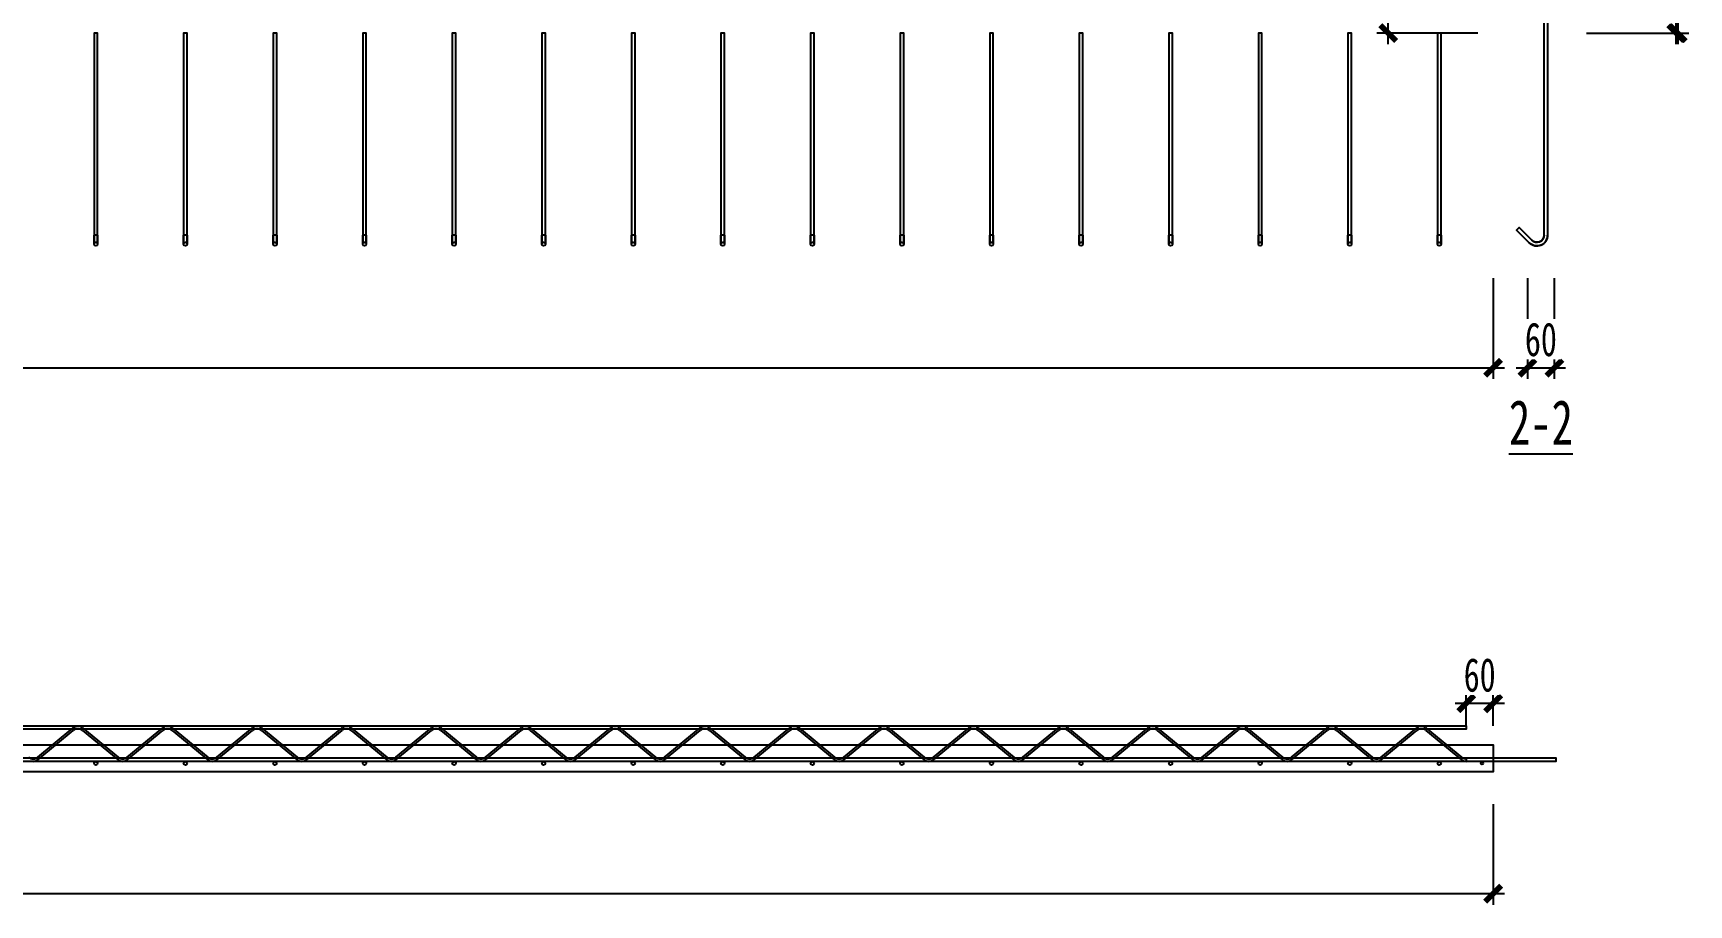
# Model space of a CAD drawing. Extents: x -524 to 129100, y -10500 to 1.
# Drawn here: x 50233 to 53930, y -5326 to -3380 of the extents above; entities that cross this region are included whole.
import ezdxf

# ---------------------------------------------------------------- set-up
doc = ezdxf.new("R2010")
doc.units = 0
doc.header["$LTSCALE"] = 250
doc.linetypes.add('BeePC_CENTER', pattern=[2, 1.25, -0.25, 0.25, -0.25])
doc.layers.get('0').update_dxf_attribs({"linetype": 'CONTINUOUS'})
doc.layers.get('Defpoints').update_dxf_attribs({"linetype": 'CONTINUOUS'})
for name, color, linetype in [('BeePC-CCBZ', 110, 'CONTINUOUS'), ('BeePC-GJ-LEVEL', 141, 'CONTINUOUS'), ('BeePC-GJ-Truss', 185, 'CONTINUOUS'), ('BeePC-TONG-ZT', 50, 'CONTINUOUS')]:
    doc.layers.add(name, color=color, linetype=linetype)
doc.styles.add('BeePC_Dim', font='simfang.ttf', dxfattribs={"width": 0.7})
doc.styles.add('BeePC_Text', font='simfang.ttf', dxfattribs={"width": 0.7})
doc.dimstyles.new('BeePC_DIM_25_25', dxfattribs={"dimtxt": 75, "dimasz": 25, "dimexe": 25, "dimexo": 0, "dimgap": 25, "dimtad": 1, "dimdec": 0, "dimzin": 0, "dimdsep": 46, "dimtxsty": 'BeePC_Dim', "dimblk": 'ARCHTICK', "dimcen": 0, "dimdle": 25, "dimclrt": 7, "dimadec": 0, "dimazin": 0, "dimtfac": 1, "dimtdec": 0, "dimtix": 1, "dimtmove": 2, "dimatfit": 3, "dimfxl": 250, "dimfxlon": 1, "dimtfill": 1, "dimtolj": 1, "dimtzin": 0, "dimarcsym": 0})

# ---------------------------------------------------------------- blocks, each defined once
blk = doc.blocks.new('_ArchTick')
at = {"color": 0, "linetype": 'ByBlock', "const_width": 0.5}
blk.add_lwpolyline([(-0.71, -0.71), (0.71, 0.71)], dxfattribs=at)
blk = doc.blocks.new('*D118')
at = {"layer": 'BeePC-CCBZ', "color": 0, "lineweight": -2, "transparency": 16777216}
for p, q in [((45872.3, -3926.6), (45872.3, -4151.6)), ((53492.8, -3926.6), (53492.8, -4151.6)), ((45847.3, -4126.6), (53517.8, -4126.6))]:
    blk.add_line(p, q, dxfattribs=at)
at = {"layer": 'Defpoints', "color": 0, "transparency": 16777216}
for p in [(45872.3, -2179.6), (53492.8, -2179.6), (53492.8, -4126.6)]:
    blk.add_point(p, dxfattribs=at)
at = {"layer": 'BeePC-CCBZ', "color": 0, "lineweight": -2, "transparency": 16777216, "xscale": 25, "yscale": 25, "zscale": 25, "rotation": 180}
blk.add_blockref('_ArchTick', (45872.3, -4126.6), dxfattribs=at)
at = {"layer": 'BeePC-CCBZ', "color": 0, "lineweight": -2, "transparency": 16777216, "xscale": 25, "yscale": 25, "zscale": 25}
blk.add_blockref('_ArchTick', (53492.8, -4126.6), dxfattribs=at)
at = {"layer": 'BeePC-CCBZ', "color": 7, "linetype": 'BeePC_CENTER', "transparency": 16777216, "insert": (49682.6, -4063.7), "char_height": 75, "attachment_point": 5, "style": 'BeePC_Dim', "bg_fill": 3, "box_fill_scale": 1.1, "bg_fill_color": 256, "bg_fill_true_color": 13158600, "bg_fill_transparency": 0}
blk.add_mtext('\\A1;7621', dxfattribs=at)
blk = doc.blocks.new('*D122')
at = {"layer": 'BeePC-CCBZ', "color": 0, "lineweight": -2, "transparency": 16777216}
for p, q in [((53904.8, -3054.6), (53904.8, -3404.6)), ((53704.8, -3079.6), (53929.8, -3079.6)), ((53704.8, -3379.6), (53929.8, -3379.6))]:
    blk.add_line(p, q, dxfattribs=at)
at = {"layer": 'Defpoints', "color": 0, "transparency": 16777216}
for p in [(47332.6, -3079.6), (49682.6, -3379.6), (53904.8, -3379.6)]:
    blk.add_point(p, dxfattribs=at)
at = {"layer": 'BeePC-CCBZ', "color": 0, "lineweight": -2, "transparency": 16777216, "xscale": 25, "yscale": 25, "zscale": 25}
for p, rotation in [((53904.8, -3079.6), 90), ((53904.8, -3379.6), 270)]:
    blk.add_blockref('_ArchTick', p, dxfattribs=dict(at, rotation=rotation))
at = {"layer": 'BeePC-CCBZ', "color": 7, "linetype": 'BeePC_CENTER', "transparency": 16777216, "insert": (53841.9, -3229.6), "char_height": 75, "attachment_point": 5, "rotation": 90, "style": 'BeePC_Dim', "bg_fill": 3, "box_fill_scale": 1.1, "bg_fill_color": 256, "bg_fill_true_color": 13158600, "bg_fill_transparency": 0}
blk.add_mtext('\\A1;300', dxfattribs=at)
blk = doc.blocks.new('*D124')
at = {"layer": 'BeePC-CCBZ', "color": 0, "lineweight": -2, "transparency": 16777216}
for p, q in [((53407.6, -4875.6), (53517.8, -4875.6)), ((53432.6, -4925.6), (53432.6, -4850.6)), ((53492.8, -4925.6), (53492.8, -4850.6))]:
    blk.add_line(p, q, dxfattribs=at)
at = {"layer": 'Defpoints', "color": 0, "transparency": 16777216}
for p in [(53492.8, -4875.6), (53432.6, -4929.6), (53492.8, -4998.6)]:
    blk.add_point(p, dxfattribs=at)
at = {"layer": 'BeePC-CCBZ', "color": 0, "lineweight": -2, "transparency": 16777216, "xscale": 25, "yscale": 25, "zscale": 25}
for p, rotation in [((53432.6, -4875.6), 359.9999999999896), ((53492.8, -4875.6), 179.9999999999896)]:
    blk.add_blockref('_ArchTick', p, dxfattribs=dict(at, rotation=rotation))
at = {"layer": 'BeePC-CCBZ', "color": 7, "linetype": 'BeePC_CENTER', "transparency": 16777216, "insert": (53462.7, -4812.7), "char_height": 75, "attachment_point": 5, "style": 'BeePC_Dim', "bg_fill": 3, "box_fill_scale": 1.1, "bg_fill_color": 256, "bg_fill_true_color": 13158600, "bg_fill_transparency": 0}
blk.add_mtext('\\A1;60', dxfattribs=at)
blk = doc.blocks.new('*D125')
at = {"layer": 'BeePC-CCBZ', "color": 0, "lineweight": -2, "transparency": 16777216}
for p, q in [((45872.3, -5100.6), (45872.3, -5325.6)), ((53492.8, -5100.6), (53492.8, -5325.6)), ((45847.3, -5300.6), (53517.8, -5300.6))]:
    blk.add_line(p, q, dxfattribs=at)
at = {"layer": 'Defpoints', "color": 0, "transparency": 16777216}
for p in [(45872.3, -4998.6), (53492.8, -4998.6), (53492.8, -5300.6)]:
    blk.add_point(p, dxfattribs=at)
at = {"layer": 'BeePC-CCBZ', "color": 0, "lineweight": -2, "transparency": 16777216, "xscale": 25, "yscale": 25, "zscale": 25, "rotation": 180}
blk.add_blockref('_ArchTick', (45872.3, -5300.6), dxfattribs=at)
at = {"layer": 'BeePC-CCBZ', "color": 0, "lineweight": -2, "transparency": 16777216, "xscale": 25, "yscale": 25, "zscale": 25}
blk.add_blockref('_ArchTick', (53492.8, -5300.6), dxfattribs=at)
at = {"layer": 'BeePC-CCBZ', "color": 7, "linetype": 'BeePC_CENTER', "transparency": 16777216, "insert": (49682.6, -5237.7), "char_height": 75, "attachment_point": 5, "style": 'BeePC_Dim', "bg_fill": 3, "box_fill_scale": 1.1, "bg_fill_color": 256, "bg_fill_true_color": 13158600, "bg_fill_transparency": 0}
blk.add_mtext('\\A1;7621', dxfattribs=at)
blk = doc.blocks.new('*D127')
at = {"layer": 'BeePC-CCBZ', "color": 0, "lineweight": -2, "transparency": 16777216}
for p, q in [((53258.4, -3404.6), (53258.4, -3054.6)), ((53458.4, -3079.6), (53233.4, -3079.6)), ((53458.4, -3379.6), (53233.4, -3379.6))]:
    blk.add_line(p, q, dxfattribs=at)
at = {"layer": 'Defpoints', "color": 0, "transparency": 16777216}
for p in [(53258.4, -3079.6), (53530.4, -3079.6), (53599.4, -3379.6)]:
    blk.add_point(p, dxfattribs=at)
at = {"layer": 'BeePC-CCBZ', "color": 0, "lineweight": -2, "transparency": 16777216, "xscale": 25, "yscale": 25, "zscale": 25}
for p, rotation in [((53258.4, -3079.6), 90), ((53258.4, -3379.6), 270)]:
    blk.add_blockref('_ArchTick', p, dxfattribs=dict(at, rotation=rotation))
at = {"layer": 'BeePC-CCBZ', "color": 7, "linetype": 'BeePC_CENTER', "transparency": 16777216, "insert": (53195.5, -3229.6), "char_height": 75, "attachment_point": 5, "rotation": 90, "style": 'BeePC_Dim', "bg_fill": 3, "box_fill_scale": 1.1, "bg_fill_color": 256, "bg_fill_true_color": 13158600, "bg_fill_transparency": 0}
blk.add_mtext('\\A1;300', dxfattribs=at)
blk = doc.blocks.new('*D132')
at = {"layer": 'BeePC-CCBZ', "color": 0, "lineweight": -2, "transparency": 16777216}
for p, q in [((53569.4, -3926.6), (53569.4, -4151.6)), ((53629.4, -3926.6), (53629.4, -4151.6)), ((53544.4, -4126.6), (53654.4, -4126.6))]:
    blk.add_line(p, q, dxfattribs=at)
at = {"layer": 'Defpoints', "color": 0, "transparency": 16777216}
for p in [(53569.4, -2179.6), (53629.4, -2179.6), (53629.4, -4126.6)]:
    blk.add_point(p, dxfattribs=at)
at = {"layer": 'BeePC-CCBZ', "color": 0, "lineweight": -2, "transparency": 16777216, "xscale": 25, "yscale": 25, "zscale": 25}
blk.add_blockref('_ArchTick', (53569.4, -4126.6), dxfattribs=at)
at = {"layer": 'BeePC-CCBZ', "color": 0, "lineweight": -2, "transparency": 16777216, "xscale": 25, "yscale": 25, "zscale": 25, "rotation": 180}
blk.add_blockref('_ArchTick', (53629.4, -4126.6), dxfattribs=at)
at = {"layer": 'BeePC-CCBZ', "color": 7, "linetype": 'BeePC_CENTER', "transparency": 16777216, "insert": (53599.4, -4063.7), "char_height": 75, "attachment_point": 5, "style": 'BeePC_Dim', "bg_fill": 3, "box_fill_scale": 1.1, "bg_fill_color": 256, "bg_fill_true_color": 13158600, "bg_fill_transparency": 0}
blk.add_mtext('\\A1;60', dxfattribs=at)
blk = doc.blocks.new('*D133')
at = {"layer": 'BeePC-CCBZ', "color": 0, "lineweight": -2, "transparency": 16777216}
for p, q in [((53901.4, -3404.6), (53901.4, -954.6)), ((53701.4, -979.6), (53926.4, -979.6)), ((53701.4, -3379.6), (53926.4, -3379.6))]:
    blk.add_line(p, q, dxfattribs=at)
at = {"layer": 'Defpoints', "color": 0, "transparency": 16777216}
for p in [(53599.4, -979.6), (53901.4, -979.6), (53599.4, -3379.6)]:
    blk.add_point(p, dxfattribs=at)
at = {"layer": 'BeePC-CCBZ', "color": 0, "lineweight": -2, "transparency": 16777216, "xscale": 25, "yscale": 25, "zscale": 25}
for p, rotation in [((53901.4, -979.6), 90), ((53901.4, -3379.6), 270)]:
    blk.add_blockref('_ArchTick', p, dxfattribs=dict(at, rotation=rotation))
at = {"layer": 'BeePC-CCBZ', "color": 7, "linetype": 'BeePC_CENTER', "transparency": 16777216, "insert": (53838.5, -2179.6), "char_height": 75, "attachment_point": 5, "rotation": 90, "style": 'BeePC_Dim', "bg_fill": 3, "box_fill_scale": 1.1, "bg_fill_color": 256, "bg_fill_true_color": 13158600, "bg_fill_transparency": 0}
blk.add_mtext('\\A1;2400', dxfattribs=at)

msp = doc.modelspace()

# ---------------------------------------------------------------- linework, layer by layer
at = {"layer": 'BeePC-GJ-LEVEL'}
for points in [[(53606.4, -3830.6), (53606.4, -528.6, 0.668179), (53579.1, -517.3), (53550.8, -545.6), (53545.2, -539.9), (53573.5, -511.6, -0.668179), (53614.4, -528.6), (53614.4, -3830.6, -0.668179), (53573.5, -3847.6), (53545.2, -3819.3), (53550.8, -3813.6), (53579.1, -3841.9, 0.668179), (53606.4, -3830.6, -0.668179), (53579.1, -3841.9, 0.668179), (53606.4, -3830.6)], [(53573.5, -3847.6, 0.668179), (53614.4, -3830.6, -0.668179), (53573.5, -3847.6)]]:
    msp.add_lwpolyline(points, format="xyb", dxfattribs=at)
for points in [[(50376.6, -3844.8), (50376.6, -3379.6), (50368.6, -3379.6), (50368.6, -3844.8)], [(50576.6, -3844.8), (50576.6, -3379.6), (50568.6, -3379.6), (50568.6, -3844.8)], [(50776.6, -3844.8), (50776.6, -3379.6), (50768.6, -3379.6), (50768.6, -3844.8)], [(50976.6, -3844.8), (50976.6, -3379.6), (50968.6, -3379.6), (50968.6, -3844.8)], [(51176.6, -3844.8), (51176.6, -3379.6), (51168.6, -3379.6), (51168.6, -3844.8)], [(51376.6, -3844.8), (51376.6, -3379.6), (51368.6, -3379.6), (51368.6, -3844.8)], [(51576.6, -3844.8), (51576.6, -3379.6), (51568.6, -3379.6), (51568.6, -3844.8)], [(51776.6, -3844.8), (51776.6, -3379.6), (51768.6, -3379.6), (51768.6, -3844.8)], [(51976.6, -3844.8), (51976.6, -3379.6), (51968.6, -3379.6), (51968.6, -3844.8)], [(52176.6, -3844.8), (52176.6, -3379.6), (52168.6, -3379.6), (52168.6, -3844.8)], [(52376.6, -3844.8), (52376.6, -3379.6), (52368.6, -3379.6), (52368.6, -3844.8)], [(52576.6, -3844.8), (52576.6, -3379.6), (52568.6, -3379.6), (52568.6, -3844.8)], [(52776.6, -3844.8), (52776.6, -3379.6), (52768.6, -3379.6), (52768.6, -3844.8)], [(52976.6, -3844.8), (52976.6, -3379.6), (52968.6, -3379.6), (52968.6, -3844.8)], [(53176.6, -3844.8), (53176.6, -3379.6), (53168.6, -3379.6), (53168.6, -3844.8)], [(53376.6, -3844.8), (53376.6, -3379.6), (53368.6, -3379.6), (53368.6, -3844.8)], [(50368.6, -3850.6), (50368.6, -3830.6)], [(50376.6, -3830.6), (50368.6, -3830.6)], [(50376.6, -3830.6), (50376.6, -3850.6)], [(50568.6, -3850.6), (50568.6, -3830.6)], [(50576.6, -3830.6), (50568.6, -3830.6)], [(50576.6, -3830.6), (50576.6, -3850.6)], [(50768.6, -3850.6), (50768.6, -3830.6)], [(50776.6, -3830.6), (50768.6, -3830.6)], [(50776.6, -3830.6), (50776.6, -3850.6)], [(50968.6, -3850.6), (50968.6, -3830.6)], [(50976.6, -3830.6), (50968.6, -3830.6)], [(50976.6, -3830.6), (50976.6, -3850.6)], [(51168.6, -3850.6), (51168.6, -3830.6)], [(51176.6, -3830.6), (51168.6, -3830.6)], [(51176.6, -3830.6), (51176.6, -3850.6)], [(51368.6, -3850.6), (51368.6, -3830.6)], [(51376.6, -3830.6), (51368.6, -3830.6)], [(51376.6, -3830.6), (51376.6, -3850.6)], [(51568.6, -3850.6), (51568.6, -3830.6)], [(51576.6, -3830.6), (51568.6, -3830.6)], [(51576.6, -3830.6), (51576.6, -3850.6)], [(51768.6, -3850.6), (51768.6, -3830.6)], [(51776.6, -3830.6), (51768.6, -3830.6)], [(51776.6, -3830.6), (51776.6, -3850.6)], [(51968.6, -3850.6), (51968.6, -3830.6)], [(51976.6, -3830.6), (51968.6, -3830.6)], [(51976.6, -3830.6), (51976.6, -3850.6)], [(52168.6, -3850.6), (52168.6, -3830.6)], [(52176.6, -3830.6), (52168.6, -3830.6)], [(52176.6, -3830.6), (52176.6, -3850.6)], [(52368.6, -3850.6), (52368.6, -3830.6)], [(52376.6, -3830.6), (52368.6, -3830.6)], [(52376.6, -3830.6), (52376.6, -3850.6)], [(52568.6, -3850.6), (52568.6, -3830.6)], [(52576.6, -3830.6), (52568.6, -3830.6)], [(52576.6, -3830.6), (52576.6, -3850.6)], [(52768.6, -3850.6), (52768.6, -3830.6)], [(52776.6, -3830.6), (52768.6, -3830.6)], [(52776.6, -3830.6), (52776.6, -3850.6)], [(52968.6, -3850.6), (52968.6, -3830.6)], [(52976.6, -3830.6), (52968.6, -3830.6)], [(52976.6, -3830.6), (52976.6, -3850.6)], [(53168.6, -3850.6), (53168.6, -3830.6)], [(53176.6, -3830.6), (53168.6, -3830.6)], [(53176.6, -3830.6), (53176.6, -3850.6)], [(53368.6, -3850.6), (53368.6, -3830.6)], [(53376.6, -3830.6), (53368.6, -3830.6)], [(53376.6, -3830.6), (53376.6, -3850.6)], [(45682.3, -4997.6), (53632.8, -4997.6), (53632.8, -5005.6), (45682.3, -5005.6), (45682.3, -4997.6)]]:
    msp.add_lwpolyline(points, dxfattribs=at)
for centre, radius in [((50372.6, -3850.6), 4), ((50572.6, -3850.6), 4), ((50772.6, -3850.6), 4), ((50972.6, -3850.6), 4), ((51172.6, -3850.6), 4), ((51372.6, -3850.6), 4), ((51572.6, -3850.6), 4), ((51772.6, -3850.6), 4), ((51972.6, -3850.6), 4), ((52172.6, -3850.6), 4), ((52372.6, -3850.6), 4), ((52572.6, -3850.6), 4), ((52772.6, -3850.6), 4), ((52972.6, -3850.6), 4), ((53172.6, -3850.6), 4), ((53372.6, -3850.6), 4), ((50372.6, -5009.6), 4), ((50372.6, -5009.6), 4), ((50372.6, -5009.6), 4), ((50572.6, -5009.6), 4), ((50572.6, -5009.6), 4), ((50572.6, -5009.6), 4), ((50772.6, -5009.6), 4), ((50772.6, -5009.6), 4), ((50772.6, -5009.6), 4), ((50972.6, -5009.6), 4), ((50972.6, -5009.6), 4), ((50972.6, -5009.6), 4), ((51172.6, -5009.6), 4), ((51172.6, -5009.6), 4), ((51172.6, -5009.6), 4), ((51372.6, -5009.6), 4), ((51372.6, -5009.6), 4), ((51372.6, -5009.6), 4), ((51572.6, -5009.6), 4), ((51572.6, -5009.6), 4), ((51572.6, -5009.6), 4), ((51772.6, -5009.6), 4), ((51772.6, -5009.6), 4), ((51772.6, -5009.6), 4), ((51972.6, -5009.6), 4), ((51972.6, -5009.6), 4), ((51972.6, -5009.6), 4), ((52172.6, -5009.6), 4), ((52172.6, -5009.6), 4), ((52172.6, -5009.6), 4), ((52372.6, -5009.6), 4), ((52372.6, -5009.6), 4), ((52372.6, -5009.6), 4), ((52572.6, -5009.6), 4), ((52572.6, -5009.6), 4), ((52572.6, -5009.6), 4), ((52772.6, -5009.6), 4), ((52772.6, -5009.6), 4), ((52772.6, -5009.6), 4), ((52972.6, -5009.6), 4), ((52972.6, -5009.6), 4), ((52972.6, -5009.6), 4), ((53172.6, -5009.6), 4), ((53172.6, -5009.6), 4), ((53172.6, -5009.6), 4), ((53372.6, -5009.6), 4), ((53372.6, -5009.6), 4), ((53372.6, -5009.6), 4), ((53467.8, -5009.6), 3), ((53467.8, -5009.6), 3), ((53467.8, -5009.6), 3)]:
    msp.add_circle(centre, radius, dxfattribs=at)
at = {"layer": 'BeePC-GJ-Truss'}
for points in [[(45932.6, -4925.6), (53432.6, -4925.6), (53432.6, -4933.6), (45932.6, -4933.6), (45932.6, -4925.6)], [(50232.6, -5005.6), (50236, -5005.1), (50239.2, -5004), (50242.8, -5001.8), (50322.4, -4936.5)], [(50242.8, -4995.8), (50322.4, -4930.5)], [(50342.8, -4930.5), (50422.4, -4995.8)], [(50342.8, -4936.5), (50422.4, -5001.8), (50425.2, -5003.6), (50428.4, -5004.9), (50432.6, -5005.6)], [(50432.6, -5005.6), (50436, -5005.1), (50439.2, -5004), (50442.8, -5001.8), (50522.4, -4936.5)], [(50442.8, -4995.8), (50522.4, -4930.5)], [(50542.8, -4930.5), (50622.4, -4995.8)], [(50542.8, -4936.5), (50622.4, -5001.8), (50625.2, -5003.6), (50628.4, -5004.9), (50632.6, -5005.6)], [(50632.6, -5005.6), (50636, -5005.1), (50639.2, -5004), (50642.8, -5001.8), (50722.4, -4936.5)], [(50642.8, -4995.8), (50722.4, -4930.5)], [(50742.8, -4930.5), (50822.4, -4995.8)], [(50742.8, -4936.5), (50822.4, -5001.8), (50825.2, -5003.6), (50828.4, -5004.9), (50832.6, -5005.6)], [(50832.6, -5005.6), (50836, -5005.1), (50839.2, -5004), (50842.8, -5001.8), (50922.4, -4936.5)], [(50842.8, -4995.8), (50922.4, -4930.5)], [(50942.8, -4930.5), (51022.4, -4995.8)], [(50942.8, -4936.5), (51022.4, -5001.8), (51025.2, -5003.6), (51028.4, -5004.9), (51032.6, -5005.6)], [(51032.6, -5005.6), (51036, -5005.1), (51039.2, -5004), (51042.8, -5001.8), (51122.4, -4936.5)], [(51042.8, -4995.8), (51122.4, -4930.5)], [(51142.8, -4930.5), (51222.4, -4995.8)], [(51142.8, -4936.5), (51222.4, -5001.8), (51225.2, -5003.6), (51228.4, -5004.9), (51232.6, -5005.6)], [(51232.6, -5005.6), (51236, -5005.1), (51239.2, -5004), (51242.8, -5001.8), (51322.4, -4936.5)], [(51242.8, -4995.8), (51322.4, -4930.5)], [(51342.8, -4930.5), (51422.4, -4995.8)], [(51342.8, -4936.5), (51422.4, -5001.8), (51425.2, -5003.6), (51428.4, -5004.9), (51432.6, -5005.6)], [(51432.6, -5005.6), (51436, -5005.1), (51439.2, -5004), (51442.8, -5001.8), (51522.4, -4936.5)], [(51442.8, -4995.8), (51522.4, -4930.5)], [(51542.8, -4930.5), (51622.4, -4995.8)], [(51542.8, -4936.5), (51622.4, -5001.8), (51625.2, -5003.6), (51628.4, -5004.9), (51632.6, -5005.6)], [(51632.6, -5005.6), (51636, -5005.1), (51639.2, -5004), (51642.8, -5001.8), (51722.4, -4936.5)], [(51642.8, -4995.8), (51722.4, -4930.5)], [(51742.8, -4930.5), (51822.4, -4995.8)], [(51742.8, -4936.5), (51822.4, -5001.8), (51825.2, -5003.6), (51828.4, -5004.9), (51832.6, -5005.6)], [(51832.6, -5005.6), (51836, -5005.1), (51839.2, -5004), (51842.8, -5001.8), (51922.4, -4936.5)], [(51842.8, -4995.8), (51922.4, -4930.5)], [(51942.8, -4930.5), (52022.4, -4995.8)], [(51942.8, -4936.5), (52022.4, -5001.8), (52025.2, -5003.6), (52028.4, -5004.9), (52032.6, -5005.6)], [(52032.6, -5005.6), (52036, -5005.1), (52039.2, -5004), (52042.8, -5001.8), (52122.4, -4936.5)], [(52042.8, -4995.8), (52122.4, -4930.5)], [(52142.8, -4930.5), (52222.4, -4995.8)], [(52142.8, -4936.5), (52222.4, -5001.8), (52225.2, -5003.6), (52228.4, -5004.9), (52232.6, -5005.6)], [(52232.6, -5005.6), (52236, -5005.1), (52239.2, -5004), (52242.8, -5001.8), (52322.4, -4936.5)], [(52242.8, -4995.8), (52322.4, -4930.5)], [(52342.8, -4930.5), (52422.4, -4995.8)], [(52342.8, -4936.5), (52422.4, -5001.8), (52425.2, -5003.6), (52428.4, -5004.9), (52432.6, -5005.6)], [(52432.6, -5005.6), (52436, -5005.1), (52439.2, -5004), (52442.8, -5001.8), (52522.4, -4936.5)], [(52442.8, -4995.8), (52522.4, -4930.5)], [(52542.8, -4930.5), (52622.4, -4995.8)], [(52542.8, -4936.5), (52622.4, -5001.8), (52625.2, -5003.6), (52628.4, -5004.9), (52632.6, -5005.6)], [(52632.6, -5005.6), (52636, -5005.1), (52639.2, -5004), (52642.8, -5001.8), (52722.4, -4936.5)], [(52642.8, -4995.8), (52722.4, -4930.5)], [(52742.8, -4930.5), (52822.4, -4995.8)], [(52742.8, -4936.5), (52822.4, -5001.8), (52825.2, -5003.6), (52828.4, -5004.9), (52832.6, -5005.6)], [(52832.6, -5005.6), (52836, -5005.1), (52839.2, -5004), (52842.8, -5001.8), (52922.4, -4936.5)], [(52842.8, -4995.8), (52922.4, -4930.5)], [(52942.8, -4930.5), (53022.4, -4995.8)], [(52942.8, -4936.5), (53022.4, -5001.8), (53025.2, -5003.6), (53028.4, -5004.9), (53032.6, -5005.6)], [(53032.6, -5005.6), (53036, -5005.1), (53039.2, -5004), (53042.8, -5001.8), (53122.4, -4936.5)], [(53042.8, -4995.8), (53122.4, -4930.5)], [(53142.8, -4930.5), (53222.4, -4995.8)], [(53142.8, -4936.5), (53222.4, -5001.8), (53225.2, -5003.6), (53228.4, -5004.9), (53232.6, -5005.6)], [(53232.6, -5005.6), (53236, -5005.1), (53239.2, -5004), (53242.8, -5001.8), (53322.4, -4936.5)], [(53242.8, -4995.8), (53322.4, -4930.5)], [(53342.8, -4930.5), (53422.4, -4995.8), (53424.9, -4997.9), (53427.9, -4999.2), (53431.3, -4999.7), (53432.6, -4999.6)], [(53342.8, -4936.5), (53422.4, -5001.8), (53425.2, -5003.6), (53428.4, -5004.9), (53432.6, -5005.6)], [(45932.6, -4997.6), (53432.6, -4997.6), (53432.6, -5005.6), (45932.6, -5005.6), (45932.6, -4997.6)]]:
    msp.add_lwpolyline(points, dxfattribs=at)
for centre, major_axis, start_param, end_param in [((50333.8, -4943.8), (18, 0), 1.635672, 2.256488), ((50333.8, -4943.8), (18, 0), 1.635672, 2.256488), ((50331.4, -4944.1), (12, 0), 1.470144, 2.422017), ((50331.4, -4944.1), (12, 0), 1.470144, 2.422017), ((50331.4, -4943.8), (18, 0), 0.885104, 1.50592), ((50331.4, -4943.8), (18, 0), 0.885104, 1.50592), ((50333.8, -4944.1), (12, 0), 0.719576, 1.671449), ((50333.8, -4944.1), (12, 0), 0.719576, 1.671449), ((50533.8, -4943.8), (18, 0), 1.635672, 2.256488), ((50533.8, -4943.8), (18, 0), 1.635672, 2.256488), ((50531.4, -4944.1), (12, 0), 1.470144, 2.422017), ((50531.4, -4944.1), (12, 0), 1.470144, 2.422017), ((50531.4, -4943.8), (18, 0), 0.885104, 1.50592), ((50531.4, -4943.8), (18, 0), 0.885104, 1.50592), ((50533.8, -4944.1), (12, 0), 0.719576, 1.671449), ((50533.8, -4944.1), (12, 0), 0.719576, 1.671449), ((50733.8, -4943.8), (18, 0), 1.635672, 2.256488), ((50733.8, -4943.8), (18, 0), 1.635672, 2.256488), ((50731.4, -4944.1), (12, 0), 1.470144, 2.422017), ((50731.4, -4944.1), (12, 0), 1.470144, 2.422017), ((50731.4, -4943.8), (18, 0), 0.885104, 1.50592), ((50731.4, -4943.8), (18, 0), 0.885104, 1.50592), ((50733.8, -4944.1), (12, 0), 0.719576, 1.671449), ((50733.8, -4944.1), (12, 0), 0.719576, 1.671449), ((50933.8, -4943.8), (18, 0), 1.635672, 2.256488), ((50933.8, -4943.8), (18, 0), 1.635672, 2.256488), ((50931.4, -4944.1), (12, 0), 1.470144, 2.422017), ((50931.4, -4944.1), (12, 0), 1.470144, 2.422017), ((50931.4, -4943.8), (18, 0), 0.885104, 1.50592), ((50931.4, -4943.8), (18, 0), 0.885104, 1.50592), ((50933.8, -4944.1), (12, 0), 0.719576, 1.671449), ((50933.8, -4944.1), (12, 0), 0.719576, 1.671449), ((51133.8, -4943.8), (18, 0), 1.635672, 2.256488), ((51133.8, -4943.8), (18, 0), 1.635672, 2.256488), ((51131.4, -4944.1), (12, 0), 1.470144, 2.422017), ((51131.4, -4944.1), (12, 0), 1.470144, 2.422017), ((51131.4, -4943.8), (18, 0), 0.885104, 1.50592), ((51131.4, -4943.8), (18, 0), 0.885104, 1.50592), ((51133.8, -4944.1), (12, 0), 0.719576, 1.671449), ((51133.8, -4944.1), (12, 0), 0.719576, 1.671449), ((51333.8, -4943.8), (18, 0), 1.635672, 2.256488), ((51333.8, -4943.8), (18, 0), 1.635672, 2.256488), ((51331.4, -4944.1), (12, 0), 1.470144, 2.422017), ((51331.4, -4944.1), (12, 0), 1.470144, 2.422017), ((51331.4, -4943.8), (18, 0), 0.885104, 1.50592), ((51331.4, -4943.8), (18, 0), 0.885104, 1.50592), ((51333.8, -4944.1), (12, 0), 0.719576, 1.671449), ((51333.8, -4944.1), (12, 0), 0.719576, 1.671449), ((51533.8, -4943.8), (18, 0), 1.635672, 2.256488), ((51533.8, -4943.8), (18, 0), 1.635672, 2.256488), ((51531.4, -4944.1), (12, 0), 1.470144, 2.422017), ((51531.4, -4944.1), (12, 0), 1.470144, 2.422017), ((51531.4, -4943.8), (18, 0), 0.885104, 1.50592), ((51531.4, -4943.8), (18, 0), 0.885104, 1.50592), ((51533.8, -4944.1), (12, 0), 0.719576, 1.671449), ((51533.8, -4944.1), (12, 0), 0.719576, 1.671449), ((51733.8, -4943.8), (18, 0), 1.635672, 2.256488), ((51733.8, -4943.8), (18, 0), 1.635672, 2.256488), ((51731.4, -4944.1), (12, 0), 1.470144, 2.422017), ((51731.4, -4944.1), (12, 0), 1.470144, 2.422017), ((51731.4, -4943.8), (18, 0), 0.885104, 1.50592), ((51731.4, -4943.8), (18, 0), 0.885104, 1.50592), ((51733.8, -4944.1), (12, 0), 0.719576, 1.671449), ((51733.8, -4944.1), (12, 0), 0.719576, 1.671449), ((51933.8, -4943.8), (18, 0), 1.635672, 2.256488), ((51933.8, -4943.8), (18, 0), 1.635672, 2.256488), ((51931.4, -4944.1), (12, 0), 1.470144, 2.422017), ((51931.4, -4944.1), (12, 0), 1.470144, 2.422017), ((51931.4, -4943.8), (18, 0), 0.885104, 1.50592), ((51931.4, -4943.8), (18, 0), 0.885104, 1.50592), ((51933.8, -4944.1), (12, 0), 0.719576, 1.671449), ((51933.8, -4944.1), (12, 0), 0.719576, 1.671449), ((52133.8, -4943.8), (18, 0), 1.635672, 2.256488), ((52133.8, -4943.8), (18, 0), 1.635672, 2.256488), ((52131.4, -4944.1), (12, 0), 1.470144, 2.422017), ((52131.4, -4944.1), (12, 0), 1.470144, 2.422017), ((52131.4, -4943.8), (18, 0), 0.885104, 1.50592), ((52131.4, -4943.8), (18, 0), 0.885104, 1.50592), ((52133.8, -4944.1), (12, 0), 0.719576, 1.671449), ((52133.8, -4944.1), (12, 0), 0.719576, 1.671449), ((52333.8, -4943.8), (18, 0), 1.635672, 2.256488), ((52333.8, -4943.8), (18, 0), 1.635672, 2.256488), ((52331.4, -4944.1), (12, 0), 1.470144, 2.422017), ((52331.4, -4944.1), (12, 0), 1.470144, 2.422017), ((52331.4, -4943.8), (18, 0), 0.885104, 1.50592), ((52331.4, -4943.8), (18, 0), 0.885104, 1.50592), ((52333.8, -4944.1), (12, 0), 0.719576, 1.671449), ((52333.8, -4944.1), (12, 0), 0.719576, 1.671449), ((52533.8, -4943.8), (18, 0), 1.635672, 2.256488), ((52533.8, -4943.8), (18, 0), 1.635672, 2.256488), ((52531.4, -4944.1), (12, 0), 1.470144, 2.422017), ((52531.4, -4944.1), (12, 0), 1.470144, 2.422017), ((52531.4, -4943.8), (18, 0), 0.885104, 1.50592), ((52531.4, -4943.8), (18, 0), 0.885104, 1.50592), ((52533.8, -4944.1), (12, 0), 0.719576, 1.671449), ((52533.8, -4944.1), (12, 0), 0.719576, 1.671449), ((52733.8, -4943.8), (18, 0), 1.635672, 2.256488), ((52733.8, -4943.8), (18, 0), 1.635672, 2.256488), ((52731.4, -4944.1), (12, 0), 1.470144, 2.422017), ((52731.4, -4944.1), (12, 0), 1.470144, 2.422017), ((52731.4, -4943.8), (18, 0), 0.885104, 1.50592), ((52731.4, -4943.8), (18, 0), 0.885104, 1.50592), ((52733.8, -4944.1), (12, 0), 0.719576, 1.671449), ((52733.8, -4944.1), (12, 0), 0.719576, 1.671449), ((52933.8, -4943.8), (18, 0), 1.635672, 2.256488), ((52933.8, -4943.8), (18, 0), 1.635672, 2.256488), ((52931.4, -4944.1), (12, 0), 1.470144, 2.422017), ((52931.4, -4944.1), (12, 0), 1.470144, 2.422017), ((52931.4, -4943.8), (18, 0), 0.885104, 1.50592), ((52931.4, -4943.8), (18, 0), 0.885104, 1.50592), ((52933.8, -4944.1), (12, 0), 0.719576, 1.671449), ((52933.8, -4944.1), (12, 0), 0.719576, 1.671449), ((53133.8, -4943.8), (18, 0), 1.635672, 2.256488), ((53133.8, -4943.8), (18, 0), 1.635672, 2.256488), ((53131.4, -4944.1), (12, 0), 1.470144, 2.422017), ((53131.4, -4944.1), (12, 0), 1.470144, 2.422017), ((53131.4, -4943.8), (18, 0), 0.885104, 1.50592), ((53131.4, -4943.8), (18, 0), 0.885104, 1.50592), ((53133.8, -4944.1), (12, 0), 0.719576, 1.671449), ((53133.8, -4944.1), (12, 0), 0.719576, 1.671449), ((53333.8, -4943.8), (18, 0), 1.635672, 2.256488), ((53333.8, -4943.8), (18, 0), 1.635672, 2.256488), ((53331.4, -4944.1), (12, 0), 1.470144, 2.422017), ((53331.4, -4944.1), (12, 0), 1.470144, 2.422017), ((53331.4, -4943.8), (18, 0), 0.885104, 1.50592), ((53331.4, -4943.8), (18, 0), 0.885104, 1.50592), ((53333.8, -4944.1), (12, 0), 0.719576, 1.671449), ((53333.8, -4944.1), (12, 0), 0.719576, 1.671449), ((50231.4, -4988.2), (12, 0), 3.861169, 4.813041), ((50231.4, -4988.2), (12, 0), 3.861169, 4.813041), ((50233.8, -4988.2), (12, 0), 4.611737, 5.563609), ((50233.8, -4988.2), (12, 0), 4.611737, 5.563609), ((50431.4, -4988.2), (12, 0), 3.861169, 4.813041), ((50431.4, -4988.2), (12, 0), 3.861169, 4.813041), ((50433.8, -4988.2), (12, 0), 4.611737, 5.563609), ((50433.8, -4988.2), (12, 0), 4.611737, 5.563609), ((50631.4, -4988.2), (12, 0), 3.861169, 4.813041), ((50631.4, -4988.2), (12, 0), 3.861169, 4.813041), ((50633.8, -4988.2), (12, 0), 4.611737, 5.563609), ((50633.8, -4988.2), (12, 0), 4.611737, 5.563609), ((50831.4, -4988.2), (12, 0), 3.861169, 4.813041), ((50831.4, -4988.2), (12, 0), 3.861169, 4.813041), ((50833.8, -4988.2), (12, 0), 4.611737, 5.563609), ((50833.8, -4988.2), (12, 0), 4.611737, 5.563609), ((51031.4, -4988.2), (12, 0), 3.861169, 4.813041), ((51031.4, -4988.2), (12, 0), 3.861169, 4.813041), ((51033.8, -4988.2), (12, 0), 4.611737, 5.563609), ((51033.8, -4988.2), (12, 0), 4.611737, 5.563609), ((51231.4, -4988.2), (12, 0), 3.861169, 4.813041), ((51231.4, -4988.2), (12, 0), 3.861169, 4.813041), ((51233.8, -4988.2), (12, 0), 4.611737, 5.563609), ((51233.8, -4988.2), (12, 0), 4.611737, 5.563609), ((51431.4, -4988.2), (12, 0), 3.861169, 4.813041), ((51431.4, -4988.2), (12, 0), 3.861169, 4.813041), ((51433.8, -4988.2), (12, 0), 4.611737, 5.563609), ((51433.8, -4988.2), (12, 0), 4.611737, 5.563609), ((51631.4, -4988.2), (12, 0), 3.861169, 4.813041), ((51631.4, -4988.2), (12, 0), 3.861169, 4.813041), ((51633.8, -4988.2), (12, 0), 4.611737, 5.563609), ((51633.8, -4988.2), (12, 0), 4.611737, 5.563609), ((51831.4, -4988.2), (12, 0), 3.861169, 4.813041), ((51831.4, -4988.2), (12, 0), 3.861169, 4.813041), ((51833.8, -4988.2), (12, 0), 4.611737, 5.563609), ((51833.8, -4988.2), (12, 0), 4.611737, 5.563609), ((52031.4, -4988.2), (12, 0), 3.861169, 4.813041), ((52031.4, -4988.2), (12, 0), 3.861169, 4.813041), ((52033.8, -4988.2), (12, 0), 4.611737, 5.563609), ((52033.8, -4988.2), (12, 0), 4.611737, 5.563609), ((52231.4, -4988.2), (12, 0), 3.861169, 4.813041), ((52231.4, -4988.2), (12, 0), 3.861169, 4.813041), ((52233.8, -4988.2), (12, 0), 4.611737, 5.563609), ((52233.8, -4988.2), (12, 0), 4.611737, 5.563609), ((52431.4, -4988.2), (12, 0), 3.861169, 4.813041), ((52431.4, -4988.2), (12, 0), 3.861169, 4.813041), ((52433.8, -4988.2), (12, 0), 4.611737, 5.563609), ((52433.8, -4988.2), (12, 0), 4.611737, 5.563609), ((52631.4, -4988.2), (12, 0), 3.861169, 4.813041), ((52631.4, -4988.2), (12, 0), 3.861169, 4.813041), ((52633.8, -4988.2), (12, 0), 4.611737, 5.563609), ((52633.8, -4988.2), (12, 0), 4.611737, 5.563609), ((52831.4, -4988.2), (12, 0), 3.861169, 4.813041), ((52831.4, -4988.2), (12, 0), 3.861169, 4.813041), ((52833.8, -4988.2), (12, 0), 4.611737, 5.563609), ((52833.8, -4988.2), (12, 0), 4.611737, 5.563609), ((53031.4, -4988.2), (12, 0), 3.861169, 4.813041), ((53031.4, -4988.2), (12, 0), 3.861169, 4.813041), ((53033.8, -4988.2), (12, 0), 4.611737, 5.563609), ((53033.8, -4988.2), (12, 0), 4.611737, 5.563609), ((53231.4, -4988.2), (12, 0), 3.861169, 4.813041), ((53231.4, -4988.2), (12, 0), 3.861169, 4.813041), ((53233.8, -4988.2), (12, 0), 4.611737, 5.563609), ((53233.8, -4988.2), (12, 0), 4.611737, 5.563609)]:
    msp.add_ellipse(centre, major_axis=major_axis, ratio=0.957465, start_param=start_param, end_param=end_param, dxfattribs=at)
at = {"layer": 'BeePC-TONG-ZT'}
msp.add_lwpolyline([(45872.3, -4968.6), (53492.8, -4968.6), (53492.8, -5028.6), (45872.3, -5028.6), (45872.3, -4968.6)], dxfattribs=at)

# ---------------------------------------------------------------- texts
at = {"insert": (53599.4, -4248.6), "char_height": 100, "attachment_point": 5, "style": 'BeePC_Text'}
msp.add_mtext('\\L2-2\\o', dxfattribs=at)

# ---------------------------------------------------------------- next in the draw order: dimensions: what is measured, and where the dimension line sits
at = {"layer": 'BeePC-CCBZ'}
for base, p1, p2, angle, override, picture, middle in [((53492.8486193, -4126.6183432), (45872.3486193, -2179.6183432), (53492.8486193, -2179.6183432), 0, {"dimfxl": 200}, '*D118', (49682.5986193, -4063.7054303)), ((53492.8, -4875.6), (53432.6, -4929.6), (53492.8, -4998.6), 180, {"dimfxl": 50}, '*D124', (53462.7, -4812.7))]:
    dim = msp.add_linear_dim(base=base, p1=p1, p2=p2, angle=angle, dimstyle='BeePC_DIM_25_25', override=override, dxfattribs=at)
    dim.commit()
    dim.dimension.update_dxf_attribs({"geometry": picture, "text_midpoint": middle})

# ---------------------------------------------------------------- next in the draw order: dimensions: what is measured, and where the dimension line sits
for base, p1, p2, angle, picture, middle in [((53904.8, -3379.6), (47332.6, -3079.6), (49682.6, -3379.6), 90, '*D122', (53841.9, -3229.6)), ((53492.8486193, -5300.6305297), (45872.3486193, -4998.6305297), (53492.8486193, -4998.6305297), 0, '*D125', (49682.5986193, -5237.7176168))]:
    dim = msp.add_linear_dim(base=base, p1=p1, p2=p2, angle=angle, dimstyle='BeePC_DIM_25_25', override={"dimfxl": 200}, dxfattribs=at)
    dim.commit()
    dim.dimension.update_dxf_attribs({"geometry": picture, "text_midpoint": middle})

# ---------------------------------------------------------------- next in the draw order: dimensions: what is measured, and where the dimension line sits
dim = msp.add_linear_dim(base=(53258.4, -3079.6), p1=(53599.4, -3379.6), p2=(53530.4, -3079.6), angle=90, dimstyle='BeePC_DIM_25_25', override={"dimfxl": 200}, dxfattribs=at)
dim.commit()
dim.dimension.update_dxf_attribs({"geometry": '*D127', "text_midpoint": (53195.5, -3229.6)})

# ---------------------------------------------------------------- next in the draw order: dimensions: what is measured, and where the dimension line sits
dim = msp.add_linear_dim(base=(53629.4, -4126.6), p1=(53569.4, -2179.6), p2=(53629.4, -2179.6), angle=0, dimstyle='BeePC_DIM_25_25', override={"dimfxl": 200}, dxfattribs=at)
dim.commit()
dim.dimension.update_dxf_attribs({"geometry": '*D132', "text_midpoint": (53599.4, -4063.7)})

# ---------------------------------------------------------------- next in the draw order: dimensions: what is measured, and where the dimension line sits
dim = msp.add_linear_dim(base=(53901.4, -979.6), p1=(53599.4, -3379.6), p2=(53599.4, -979.6), angle=90, dimstyle='BeePC_DIM_25_25', override={"dimfxl": 200}, dxfattribs=at)
dim.commit()
dim.dimension.update_dxf_attribs({"geometry": '*D133', "text_midpoint": (53838.5, -2179.6)})

doc.saveas('drawing.dxf')
